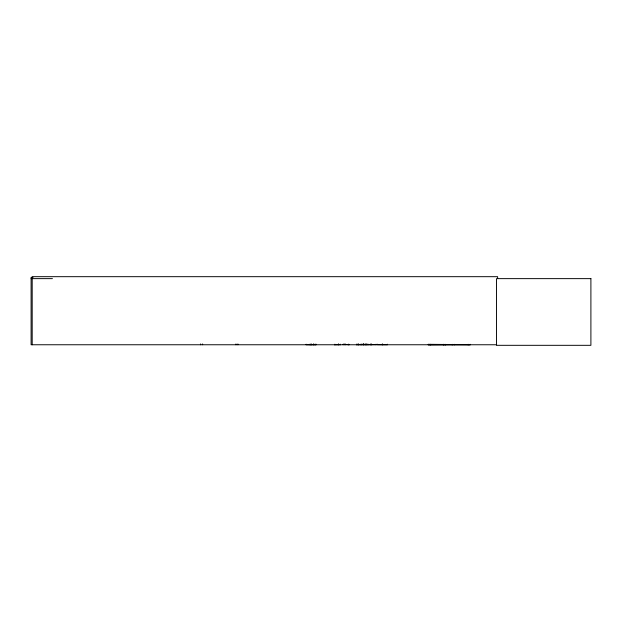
<?xml version="1.0" encoding="UTF-8"?>
<svg xmlns="http://www.w3.org/2000/svg" width="622" height="622" viewBox="0 0 622 622"><rect width="100%" height="100%" fill="white"/><g stroke="black" fill="none" stroke-linecap="round" stroke-linejoin="round"><path stroke-width="0.93" d="M367.003 344.689L366.964 344.067M334.411 344.759L340.335 344.689M309.958 344.689L310.02 344.254M443.509 344.736L443.758 344.316L443.883 344.751L443.385 344.518M445.251 344.743L445.01 344.316L444.878 344.759L445.422 344.518M445.562 344.705L445.399 344.316L445.274 344.759M469.812 344.518L470.209 344.518L428.247 344.736L428.434 344.316L470.349 344.705L428.247 344.736M469.944 344.736L470.185 344.316M428.434 344.495L429.063 344.759M428.434 344.316L428.931 344.518M430.673 344.705L430.867 344.495M452.357 344.736L452.489 344.316L452.645 344.759M453.998 344.518L454.643 344.72L454.449 344.316L454.099 344.736M468.133 344.518L468.7 344.705L468.148 344.316L468.001 344.743M358.085 344.689L358.117 344.067M430.23 344.751L430.393 344.316L430.735 344.736M451.875 344.736L452.031 344.518M33.044 277.381L31.1 277.381L31.1 344.759L496.651 344.759M31.1 278.633L52.435 278.633M343.235 344.254L349.214 344.736M376.053 344.619L356.585 344.689M356.639 344.689L356.577 344.254M361.639 344.689L361.522 344.207M348.872 344.689L348.81 344.254M363.092 344.689L363.124 344.067M362.898 344.674L362.859 344.207M443.214 344.743L443.362 344.316L443.61 344.743M497.623 278.633L497.623 276.681L32.196 276.681L32.196 344.759M387.413 344.207L387.413 344.759L377.414 344.689L377.414 344.207M382.584 344.067L382.584 344.759M382.242 344.067L382.242 344.759M376.053 344.207L376.053 344.759M371.777 344.207L371.777 344.759M371.225 344.067L371.225 344.759M370.875 344.067L370.875 344.759M370.292 344.207L370.292 344.759M368.753 344.207L368.753 344.759M367.229 344.207L367.229 344.759M366.661 344.067L366.661 344.759M366.047 344.207L366.047 344.759M365.464 344.067L365.464 344.759M365.122 344.067L365.122 344.759M363.924 344.067L363.924 344.759M363.575 344.067L363.575 344.759M363.435 344.067L363.435 344.759M361.468 344.207L361.468 344.759M360.293 344.207L360.293 344.759M358.746 344.207L358.746 344.759M358.319 344.207L358.319 344.759M357.945 344.067L357.938 344.759M356.46 344.207L356.523 344.759M348.755 344.207L348.755 344.759M345.14 344.067L345.14 344.759M344.946 344.067L344.946 344.759M343.173 344.207L343.173 344.759M340.452 344.207L340.452 344.759M338.687 344.067L338.687 344.759M338.492 344.067L338.492 344.759M334.877 344.207L334.877 344.759M316.163 344.207L316.17 344.759L306.156 344.759L306.156 344.207M315.136 344.207L315.136 344.759M315.082 344.207L315.082 344.759M313.659 344.067L313.659 344.759M313.48 344.067L313.488 344.759M311.342 344.067L311.327 344.759M310.992 344.067L310.984 344.759M310.083 344.207L310.083 344.759M237.899 343.927L237.899 344.759M235.956 343.927L235.956 344.759M202.609 343.927L202.609 344.759M200.665 343.927L200.665 344.759M590.9 278.633L496.527 278.633L496.527 345.319L590.9 345.319L590.9 278.633"/></g></svg>
